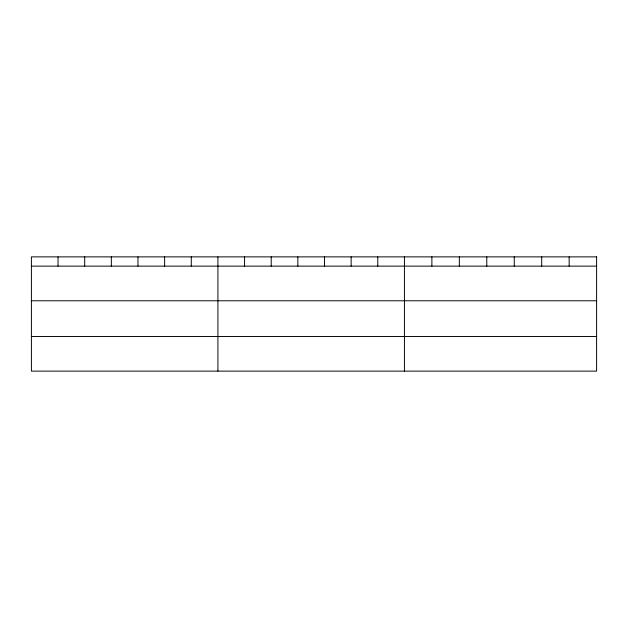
<?xml version="1.0" encoding="UTF-8"?>
<svg xmlns="http://www.w3.org/2000/svg" width="628" height="628" viewBox="0 0 628 628"><rect width="100%" height="100%" fill="white"/><g stroke="black" fill="none" stroke-linecap="round" stroke-linejoin="round"><path stroke-width="0.94" d="M31.4 266.131L596.6 266.131M31.4 300.781L596.6 300.781M31.4 336.475L596.6 336.475M569.149 256.876L569.149 266.131M541.697 256.876L541.697 266.131M514.246 256.876L514.246 266.131M486.786 256.876L486.786 266.131M459.335 256.876L459.335 266.131M431.883 256.876L431.883 266.131M404.432 256.876L404.432 371.124M377.789 256.876L377.789 266.131M351.138 256.876L351.138 266.131M324.495 256.876L324.495 266.131M297.853 256.876L297.853 266.131M271.21 256.876L271.21 266.131M244.559 256.876L244.559 266.131M217.916 256.876L217.916 371.124M191.273 256.876L191.273 266.131M164.622 256.876L164.622 266.131M137.979 256.876L137.979 266.131M111.337 256.876L111.337 266.131M84.694 256.876L84.694 266.131M58.043 256.876L58.043 266.131M596.6 256.876L31.4 256.876L31.4 371.124L596.6 371.124L596.6 256.876"/></g></svg>
